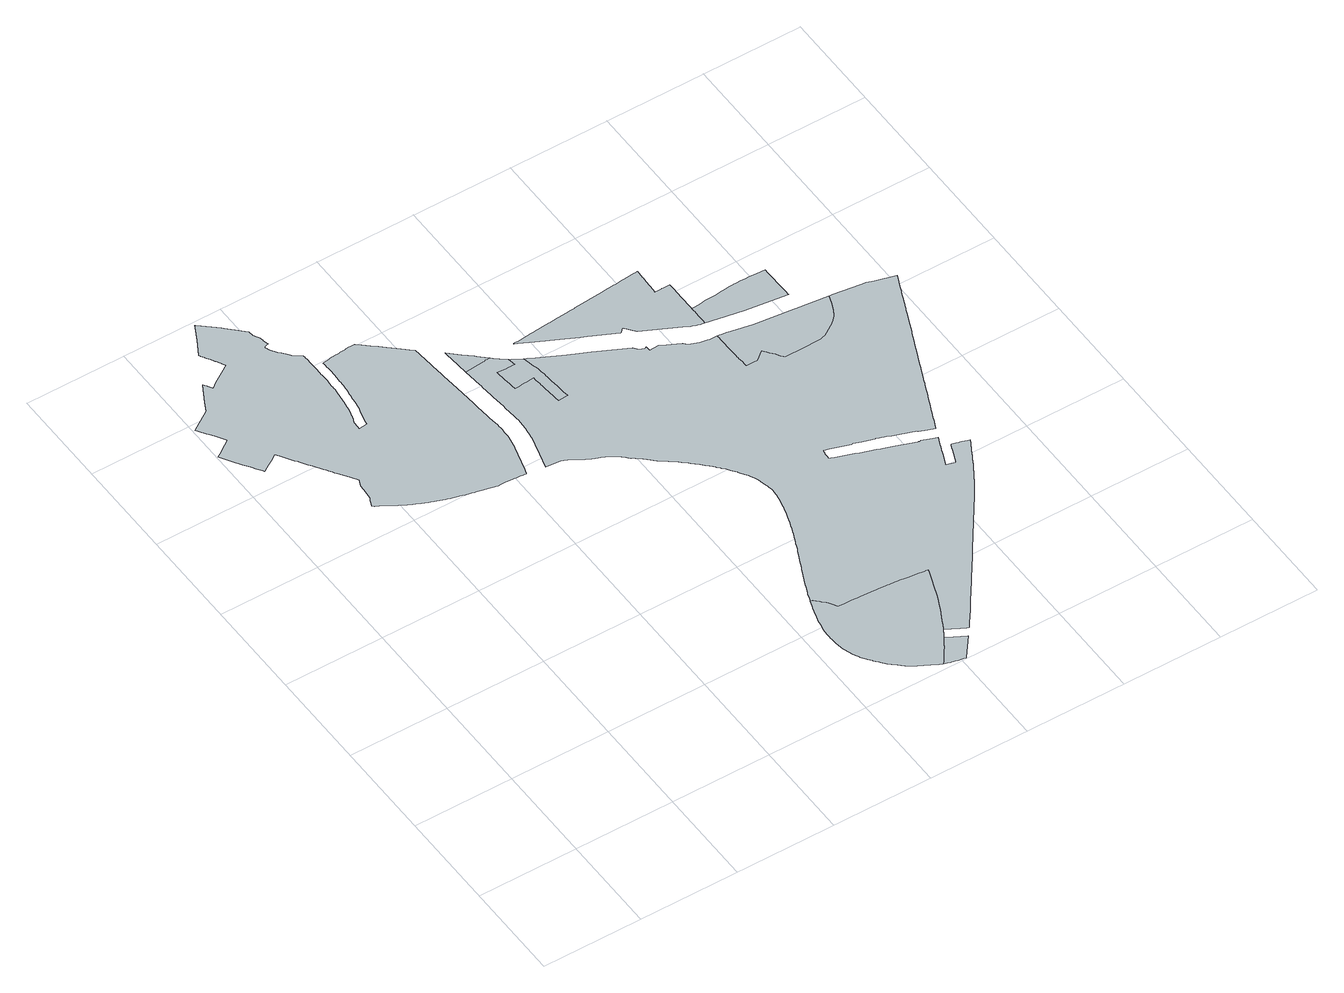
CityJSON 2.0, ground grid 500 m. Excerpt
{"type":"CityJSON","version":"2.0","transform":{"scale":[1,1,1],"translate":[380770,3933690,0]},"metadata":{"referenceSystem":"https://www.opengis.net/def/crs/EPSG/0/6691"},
"CityObjects":{
"object1":{"type":"GenericCityObject","attributes":{"class":"18","urbanPlanType":"21","prefecture":"13","city":"13100"},"geometry":[{"type":"MultiSurface","lod":"0","boundaries":[[[0,1,2,3,4,5,6,7,8,9,10,11,12,13,14,15,16,17,18,19,20,21,22,23,24,25,26,27,28,29,30,31,32,33,34,35,36,37,38,39,40,41,42,43,44,45,46,47,48,49,50,51,52,53,54,55,56,57,58,59,60,61,62,63,64,65,66,67,68,69,70,71,72,73,74,75,76,77,78,79,80,81,82,83,84,85,86,87,88,89,90,91,92,93,94,95,96,97,98,99,100,101,102,103,104,105,106,107,108,109,110,111,112,113,114,115,116,117,118,119,120,121,122,123,124,125,126,127,128,129,130,131,132,133,134,135,136,137,138,139,140,141,142,143,144,145,146,147,148,149,150,151,152,153,154,155,156,157,158,159,160,161,162,163,164,165,166,167,168,169,170,171,172,173,174,175,176,177,178,179,180,181,182,183,184,185,186,187,188,189,190,191,192,193,194,195,196,197,198,199,200,201,202,203,204,205,206,207,208,209,210,211,212,213,214,215,216,217,218,219,220,221,222,223,224,225,226,227,228,229,230,231,232,233,234,235,236,237,238,239,240,241,242,243,244,245,246,247,248,249,250,251,252,253,254,255,256,257,258,259,260,261,262,263,264,265,266,267,268,269,270,271,272,273,274,275,276,277,278,279,280,281,282,283,284,285,286,287,288,289,290,291,292,293,294,295,296,297,298,299,300,301,302,303,304,305,306,307,308,309,310,311,312,313,314,315,316,317,318,319,320,321,322,323,324,325,326,327,328,329,330,331,332,333,334,335,336,337,338,339,340,341,342,343,344,345,346,347,348,349,350,351,352,353,354,355,356,357,358,359,360,361,362,363,364,365,366,367,368,369,370,371,372,373,374,375,376,377,378,379,380,381,382,383,384,385,386,387]]]}]},
"object2":{"type":"GenericCityObject","attributes":{"class":"18","urbanPlanType":"21","prefecture":"13","city":"13100"},"geometry":[{"type":"MultiSurface","lod":"0","boundaries":[[[388,389,390,391,392,393,394,395,396,397,398,399,400,401,402,403,404,405,406,407,408,409,410,411,412,413,414,415,416,417,418,419,420,421,422,423,424,425,426,427,428,429,430,431,432,433,434,435,436,437,438,439,440,441,442,443,444,445,446,447,448,449,450,451,452,453,454,455,456,457,458,459,460,461,462,463,464,465,466,467,468,469,470,471,472,473,474,475,476,477,478,479,480,481,482,483,484,485,486,487,488,489,490,491,492,493,494,495,496,497,498,499,500,501,502,503,504]]]}]},
"object3":{"type":"GenericCityObject","attributes":{"class":"18","urbanPlanType":"21","prefecture":"13","city":"13100"},"geometry":[{"type":"MultiSurface","lod":"0","boundaries":[[[505,506,507,508,509,510,511,512,513,514,515,516,517,518,519,520,521,522,523,524,525,526]]]}]},
"object4":{"type":"GenericCityObject","attributes":{"class":"18","urbanPlanType":"21","prefecture":"13","city":"13100"},"geometry":[{"type":"MultiSurface","lod":"0","boundaries":[[[527,528,529,530,531,532,533,534,535,536,537,499,498,497,496,495,494,493,492,491,490,489,488,538,539,540,541,542,543,544,545,546]]]}]},
"object5":{"type":"GenericCityObject","attributes":{"class":"18","urbanPlanType":"21","prefecture":"13","city":"13100"},"geometry":[{"type":"MultiSurface","lod":"0","boundaries":[[[547,548,549,550,551,552,553,554,555,556,557,558,559,560,561,562,563,564,565,566,567,568,569,570,571,572,573,574,575,576,577,578,579,580,581,582,583,584,585,586,587,588,589,590,591,592,593,594,595,596,597,598,599,600,601,602,603,604,605,606,607,608,609,610,611,612,613,614,615,616,617,618,619,620,621,622,623,624,625,626,627,628,629,630,631]]]}]},
"object6":{"type":"GenericCityObject","attributes":{"class":"18","urbanPlanType":"21","prefecture":"13","city":"13100"},"geometry":[{"type":"MultiSurface","lod":"0","boundaries":[[[632,633,634,635,636,637,638,639,640,526,525,524,523,522,521,520,519,518,517,641,642,643,644,645,646,647,648,649,650,651,652,653,654,655,656,657,658,659,660,661,662,663,664,665,666,667,668,669,670,671,672,673,674,675,676,677,678,679,680,681,682,683,684,685,686,687,688,689,690,691,692,693,694,695,696,697,698,699,700,701,702,703,704,705,706,707,708,709,710,711,712,713,714,715,716,717,718,719,720,721,722,723,724,725,726,727,728,729,730,731,732,733,734,735,736,737,738,739,740,741,742,743,744,745,746,747,748,749,750,751,752,753,754,755,756,757,758,759,760,761,762,763,764,765,766,767,768,769,770,771,772,773,774,775,776,777,778,779,780,781,782,783,784,785,786,787,788,789,790,791,792,793,794,795,796,797,798,799,800,801,802,803,804,805,806,807,808,809,810,811,812,813,814,815,433,432,431,430,429,428,427,426,425,424,423,422,421,420,419,418,417,416,415,414,413,412,411,410,409,408,407,406,405,404,403,402,401,400,399,398,397,396,395,394,393,392,391,390,389,388,504,816,817,818,819,820,821,822,823,824,825,826,827,828,829,830,831,832,833,834,835,836,837,838,839,840,841,842,843,844,845,846,847,848,849,850,851,852,853,854,855,856,857,858,859,860,861,862,863,864,865,866,867,868,869,870,871,872,873,874,875,876,877,878,879,880,881,882,883,884,885,886,887,888,889,890,891,892,893,894,895,896,897,898,899,900,901,902,903,904,905,906,907,908,909,910,911,912,913,914,915,916,917,918,919,920,921,922,923,924,925,926,927,928,929,930,931,932,933,934,935,936,937,938,939,940,941,942,943,944,945,946,947,948,949,950,951,952,953,954,955,956,957,958,959,960,961,962,963,964,965,966,967,968,969,970,971,972,973,974,975,976,977,978,979,980,981,982,983,984,985,986,987,988,989,990,991,992,993,994,995,996,997,998,999,1000,1001,1002,1003,1004,1005,1006,1007,1008,1009,1010,1011,1012,1013,1014,1015,1016,1017,1018,1019,1020,1021,1022,1023,1024,1025,1026,1027,1028,1029,1030,1031,1032,1033,1034,1035,1036,1037,1038,1039,1040,1041,1042,1043,1044,1045,1046,1047,1048,1049,1050,1051,1052,1053,1054,1055,1056,1057,1058,1059,1060,1061,1062,1063,1064,1065,1066,1067,1068,1069,1070,1071,1072,1073,1074,1075,1076,1077,1078,1079,1080,1081,1082,1083,1084,1085,1086,1087,1088,1089,1090,1091,1092,1093,1094,1095,1096,1097,1098,1099,1100,1101,1102,1103,1104,1105,1106,1107,1108,1109,1110,1111,1112,1113,1114,1115,1116,1117,1118,1119,1120,1121,1122,1123,1124,1125,631,630,629,628,627,626,625,624,623,622,621,620,619,618,617,616,615,614,613,612,611,610,609,608,607,606,605,604,603,602,601,600,599,598,597,596,595,594,593,592,591,590,589,588,587,586,585,584,583,582,581,580,579,578,577,576,575,574,573,572,571,570,569,568,567,566,565,564,563,562,561,560,559,558,557,556,555,554]]]}]},
"object7":{"type":"GenericCityObject","attributes":{"class":"18","urbanPlanType":"21","prefecture":"13","city":"13100"},"geometry":[{"type":"MultiSurface","lod":"0","boundaries":[[[1126,1127,1128,1129,1130,1131,1132,1133,1134,1135,1136,1137,1138,1139,1140,1141,1142,1143,1144,1145,1146,1147,1148,1149,1150,1151,1152,1153,1154,1155,1156,1157,1158,1159,1160,1161,1162,1163,1164,1165,1166,1167,1168,1169,1170,1171,1172,1173,1174,1175,1176,1177,1178,1179,1180,1181,1182,1183,1184,1185,1186,1187,1188,1189,1190,1191,1192,1193,1194,1195,1196,1197,1198,1199,1200,1201,1202,1203,1204,1205,1206,1207,1208,1209,1210,1211,1212,1213,1214,1215,1216,1217,1218,1219,1220,1221,1222,1223,1224,1225,1226,1227,1228,1229,1230,1231,1232,1233,1234,1235,1236,1237,1238,1239,1240,1241,1242,1243,1244,1245,1246,1247,1248,1249]]]}]},
"object8":{"type":"GenericCityObject","attributes":{"class":"18","urbanPlanType":"21","prefecture":"13","city":"13100"},"geometry":[{"type":"MultiSurface","lod":"0","boundaries":[[[1250,1251,1252,1253,1254,1255,1256,1257,1100,1099,1098,1097,1096,1095,1094,1093,1092,1091,1090,1089,1088,1087,1086,1085,1084,1083,1082,1081,1080,1079,1078,1077,1076,1075,1074,1073,1072,1071,1070,1069,1068,1067,1066,1065,1064,1063,1062,1061,1060,1059,1058,1057,1056,1055,1054,1053,1052,1051,1050,1049,1048,1047,1046,1045,1044,1043,1042,1041,1040,1039]]]}]},
"object9":{"type":"GenericCityObject","attributes":{"class":"18","urbanPlanType":"21","prefecture":"13","city":"13100"},"geometry":[{"type":"MultiSurface","lod":"0","boundaries":[[[1258,1259,1260,1261,1262,1263,1264,1265,1266,1267,1268,1269,1270,1271,1272,1273,1274,1275,1276,1277,1278,1279,1280,1281,1282,1283,1284,1285,1249,1248,1247,1246,1245,1244,1243,1242,1241,1240,1239,1238,1237,1236,1286,1287,1288,1289,1290,1291,1292]]]}]}
},
"vertices":[
[526,3323,0],[516,3333,0],[495,3354,0],[461,3388,0],[460,3388,0],[442,3406,0],[427,3421,0],[377,3465,0],[358,3480,0],[357,3481,0],[352,3470,0],[315,3402,0],[272,3324,0],[276,3319,0],[276,3318,0],[276,3317,0],[277,3317,0],[277,3316,0],[277,3315,0],[281,3309,0],[282,3308,0],[282,3307,0],[283,3307,0],[284,3305,0],[286,3300,0],[287,3300,0],[288,3297,0],[289,3295,0],[290,3294,0],[291,3292,0],[293,3288,0],[294,3288,0],[296,3283,0],[297,3283,0],[301,3275,0],[303,3272,0],[303,3271,0],[309,3262,0],[309,3261,0],[311,3257,0],[312,3257,0],[314,3254,0],[324,3237,0],[327,3230,0],[328,3230,0],[328,3229,0],[328,3228,0],[330,3225,0],[333,3221,0],[334,3219,0],[338,3211,0],[327,3204,0],[311,3193,0],[282,3174,0],[243,3148,0],[230,3139,0],[216,3129,0],[213,3134,0],[202,3150,0],[199,3155,0],[196,3158,0],[189,3170,0],[140,3080,0],[123,3048,0],[114,3032,0],[18,2969,0],[14,2966,0],[23,2952,0],[44,2921,0],[49,2912,0],[68,2884,0],[84,2860,0],[95,2843,0],[98,2839,0],[69,2820,0],[47,2805,0],[41,2801,0],[24,2789,0],[7,2779,0],[19,2761,0],[23,2755,0],[30,2744,0],[35,2737,0],[42,2726,0],[47,2720,0],[54,2708,0],[59,2701,0],[67,2689,0],[71,2682,0],[91,2653,0],[106,2631,0],[121,2607,0],[128,2597,0],[160,2618,0],[193,2639,0],[213,2653,0],[219,2657,0],[239,2626,0],[243,2619,0],[247,2613,0],[270,2578,0],[275,2572,0],[286,2555,0],[305,2526,0],[308,2522,0],[320,2504,0],[345,2466,0],[351,2457,0],[357,2448,0],[368,2432,0],[373,2424,0],[379,2415,0],[402,2380,0],[419,2355,0],[436,2330,0],[422,2296,0],[421,2273,0],[420,2259,0],[417,2214,0],[410,2203,0],[406,2194,0],[396,2171,0],[399,2169,0],[406,2164,0],[414,2160,0],[424,2154,0],[463,2131,0],[469,2127,0],[475,2124,0],[483,2119,0],[494,2112,0],[515,2101,0],[528,2093,0],[535,2090,0],[548,2083,0],[558,2078,0],[560,2077,0],[570,2073,0],[583,2067,0],[597,2061,0],[612,2054,0],[621,2050,0],[634,2044,0],[658,2036,0],[682,2027,0],[689,2026,0],[703,2021,0],[719,2016,0],[736,2012,0],[743,2010,0],[768,2003,0],[789,1998,0],[797,1996,0],[808,1993,0],[821,1990,0],[837,1986,0],[863,1981,0],[879,1977,0],[896,1973,0],[909,1970,0],[915,1969,0],[919,1969,0],[927,1970,0],[929,1970,0],[933,1971,0],[934,1971,0],[936,1971,0],[939,1971,0],[945,1970,0],[950,1970,0],[967,1969,0],[987,1967,0],[996,1966,0],[1006,1965,0],[1024,1964,0],[1036,1963,0],[1041,1962,0],[1045,1962,0],[1054,1961,0],[1055,1961,0],[1062,1986,0],[1087,2077,0],[1092,2092,0],[1096,2107,0],[1098,2116,0],[1100,2124,0],[1102,2132,0],[1104,2140,0],[1105,2149,0],[1108,2164,0],[1109,2172,0],[1110,2181,0],[1111,2190,0],[1112,2199,0],[1112,2208,0],[1112,2217,0],[1113,2226,0],[1113,2235,0],[1112,2250,0],[1112,2259,0],[1111,2268,0],[1106,2324,0],[1105,2339,0],[1099,2406,0],[1098,2421,0],[1093,2485,0],[1091,2500,0],[1087,2556,0],[1085,2571,0],[1082,2613,0],[1080,2632,0],[1078,2660,0],[1076,2677,0],[1069,2767,0],[1066,2793,0],[1065,2809,0],[1063,2831,0],[1056,2837,0],[1030,2861,0],[1001,2887,0],[969,2915,0],[942,2939,0],[916,2963,0],[887,2989,0],[866,3007,0],[850,3006,0],[838,3005,0],[823,3004,0],[819,3004,0],[817,3003,0],[813,3003,0],[812,3003,0],[811,3003,0],[803,3002,0],[802,3002,0],[798,3002,0],[791,3001,0],[784,3000,0],[781,3000,0],[770,2999,0],[766,2999,0],[763,2998,0],[751,2997,0],[744,2997,0],[736,2996,0],[729,2995,0],[728,2995,0],[721,2993,0],[720,2993,0],[710,2991,0],[708,2991,0],[707,2991,0],[698,2989,0],[697,2989,0],[692,2988,0],[692,2987,0],[692,2971,0],[692,2962,0],[693,2949,0],[694,2934,0],[694,2927,0],[694,2912,0],[694,2903,0],[693,2885,0],[692,2874,0],[691,2859,0],[692,2852,0],[692,2842,0],[691,2833,0],[691,2822,0],[689,2810,0],[689,2805,0],[687,2794,0],[684,2772,0],[684,2770,0],[682,2754,0],[682,2753,0],[680,2744,0],[678,2721,0],[674,2688,0],[670,2674,0],[667,2666,0],[650,2603,0],[650,2590,0],[650,2585,0],[604,2580,0],[605,2594,0],[606,2624,0],[607,2625,0],[607,2627,0],[607,2629,0],[608,2630,0],[608,2632,0],[609,2633,0],[610,2634,0],[610,2635,0],[614,2640,0],[618,2656,0],[619,2658,0],[619,2659,0],[627,2689,0],[628,2693,0],[630,2700,0],[633,2719,0],[633,2723,0],[637,2750,0],[637,2754,0],[640,2773,0],[640,2775,0],[647,2830,0],[647,2831,0],[646,2833,0],[646,2840,0],[646,2846,0],[646,2849,0],[646,2852,0],[646,2855,0],[646,2859,0],[646,2863,0],[647,2873,0],[647,2885,0],[648,2894,0],[648,2901,0],[648,2920,0],[648,2921,0],[648,2924,0],[648,2935,0],[647,2944,0],[647,2946,0],[647,2949,0],[647,2978,0],[647,2990,0],[646,2999,0],[646,3006,0],[646,3026,0],[646,3029,0],[646,3032,0],[646,3035,0],[646,3038,0],[646,3039,0],[646,3040,0],[646,3042,0],[645,3049,0],[645,3059,0],[645,3061,0],[645,3064,0],[645,3065,0],[644,3070,0],[644,3073,0],[612,3094,0],[610,3096,0],[602,3104,0],[600,3106,0],[598,3109,0],[596,3111,0],[593,3116,0],[591,3119,0],[587,3124,0],[585,3127,0],[580,3133,0],[574,3139,0],[571,3142,0],[568,3144,0],[567,3145,0],[566,3146,0],[564,3147,0],[563,3148,0],[562,3149,0],[561,3150,0],[561,3151,0],[543,3183,0],[538,3194,0],[537,3195,0],[537,3196,0],[536,3197,0],[534,3205,0],[533,3207,0],[556,3215,0],[557,3215,0],[556,3220,0],[554,3230,0],[551,3242,0],[550,3247,0],[547,3264,0],[540,3276,0],[531,3293,0],[528,3320,0],[528,3321,0],
[2034,201,0],[2038,208,0],[2047,225,0],[2059,248,0],[2069,266,0],[2079,286,0],[2088,305,0],[2092,314,0],[2121,375,0],[2145,443,0],[2152,462,0],[2161,488,0],[2171,515,0],[2176,528,0],[2167,529,0],[2164,529,0],[2152,531,0],[2129,534,0],[2080,540,0],[2073,541,0],[2043,545,0],[2033,546,0],[2017,547,0],[1990,549,0],[1982,550,0],[1959,551,0],[1939,553,0],[1929,553,0],[1905,555,0],[1883,557,0],[1870,557,0],[1848,559,0],[1831,559,0],[1817,560,0],[1805,561,0],[1769,563,0],[1733,566,0],[1724,581,0],[1718,594,0],[1709,605,0],[1704,611,0],[1694,620,0],[1683,632,0],[1680,635,0],[1663,655,0],[1652,658,0],[1647,643,0],[1644,636,0],[1643,630,0],[1639,620,0],[1638,617,0],[1633,604,0],[1632,598,0],[1625,576,0],[1622,564,0],[1619,554,0],[1618,548,0],[1616,541,0],[1611,517,0],[1608,499,0],[1606,487,0],[1604,469,0],[1603,456,0],[1603,448,0],[1602,434,0],[1602,424,0],[1603,416,0],[1604,402,0],[1605,388,0],[1608,371,0],[1613,344,0],[1616,333,0],[1618,325,0],[1622,315,0],[1629,297,0],[1636,283,0],[1642,269,0],[1646,261,0],[1657,246,0],[1666,233,0],[1673,224,0],[1679,216,0],[1680,214,0],[1688,204,0],[1692,200,0],[1702,188,0],[1708,181,0],[1722,165,0],[1735,153,0],[1740,148,0],[1755,133,0],[1765,124,0],[1771,119,0],[1779,112,0],[1793,101,0],[1803,94,0],[1821,82,0],[1898,42,0],[1904,38,0],[1906,38,0],[1922,31,0],[1931,43,0],[1946,65,0],[1951,71,0],[1953,74,0],[1958,82,0],[1966,93,0],[1977,109,0],[1988,127,0],[1999,143,0],[2007,157,0],[2009,159,0],[2010,162,0],[2017,172,0],[2022,180,0],[2029,193,0],[2033,200,0],
[1300,2619,0],[1287,2631,0],[1261,2656,0],[1254,2663,0],[1213,2700,0],[1212,2701,0],[1161,2747,0],[1166,2685,0],[1167,2668,0],[1168,2655,0],[1170,2640,0],[1171,2620,0],[1173,2605,0],[1216,2608,0],[1219,2608,0],[1225,2609,0],[1263,2612,0],[1272,2614,0],[1273,2614,0],[1281,2616,0],[1290,2616,0],[1301,2617,0],
[2028,12,0],[2040,28,0],[2049,40,0],[2056,49,0],[2067,63,0],[2077,75,0],[2085,87,0],[2099,105,0],[2102,108,0],[2102,109,0],[2047,139,0],[1947,23,0],[1950,22,0],[1952,21,0],[1957,19,0],[1982,13,0],[1987,13,0],[2005,9,0],[2019,7,0],[2024,6,0],
[1412,2535,0],[1406,2537,0],[1397,2543,0],[1386,2550,0],[1376,2557,0],[1367,2562,0],[1367,2563,0],[1366,2563,0],[1374,2525,0],[1367,2524,0],[1366,2524,0],[1356,2524,0],[1353,2523,0],[1350,2523,0],[1346,2524,0],[1341,2524,0],[1337,2524,0],[1336,2524,0],[1334,2524,0],[1332,2525,0],[1283,2527,0],[1285,2510,0],[1285,2502,0],[1286,2495,0],[1288,2468,0],[1289,2458,0],[1291,2440,0],[1292,2421,0],[1294,2406,0],[1306,2407,0],[1310,2407,0],[1325,2408,0],[1326,2409,0],[1329,2409,0],[1336,2409,0],[1337,2410,0],[1350,2411,0],[1353,2411,0],[1357,2411,0],[1359,2411,0],[1379,2413,0],[1394,2414,0],[1396,2415,0],[1397,2399,0],[1397,2396,0],[1400,2371,0],[1400,2361,0],[1401,2353,0],[1403,2330,0],[1403,2326,0],[1405,2312,0],[1405,2309,0],[1408,2271,0],[1409,2267,0],[1409,2263,0],[1411,2243,0],[1429,2244,0],[1430,2244,0],[1431,2244,0],[1435,2245,0],[1439,2245,0],[1450,2246,0],[1452,2246,0],[1459,2247,0],[1457,2266,0],[1456,2275,0],[1454,2304,0],[1453,2313,0],[1453,2317,0],[1449,2357,0],[1448,2365,0],[1446,2390,0],[1446,2394,0],[1446,2400,0],[1445,2401,0],[1445,2404,0],[1445,2411,0],[1444,2421,0],[1443,2429,0],[1442,2439,0],[1442,2444,0],[1440,2450,0],[1432,2483,0],[1431,2486,0],[1421,2530,0],
[1359,2568,0],[1354,2572,0],[1351,2574,0],[1345,2579,0],[1334,2588,0],[1325,2596,0],[1313,2607,0],[1306,2613,0],[1303,2616,0],[1181,2507,0],[1182,2498,0],[1182,2491,0],[1188,2428,0],[1189,2413,0],[1195,2347,0],[1196,2331,0],[1201,2275,0],[1201,2269,0],[1202,2262,0],[1202,2255,0],[1203,2239,0],[1203,2230,0],[1203,2221,0],[1202,2212,0],[1202,2203,0],[1201,2194,0],[1201,2186,0],[1200,2177,0],[1199,2168,0],[1198,2159,0],[1196,2142,0],[1194,2134,0],[1193,2125,0],[1191,2117,0],[1189,2108,0],[1187,2100,0],[1185,2092,0],[1183,2084,0],[1182,2081,0],[1178,2066,0],[1146,1949,0],[1224,1941,0],[1232,1938,0],[1235,1937,0],[1237,1937,0],[1238,1936,0],[1241,1935,0],[1244,1933,0],[1249,1930,0],[1259,1924,0],[1274,1914,0],[1291,1903,0],[1301,1896,0],[1312,1891,0],[1323,1885,0],[1328,1882,0],[1338,1877,0],[1344,1875,0],[1351,1872,0],[1363,1867,0],[1384,1859,0],[1393,1855,0],[1400,1852,0],[1407,1849,0],[1411,1846,0],[1417,1842,0],[1424,1837,0],[1430,1833,0],[1438,1827,0],[1442,1823,0],[1451,1815,0],[1456,1811,0],[1462,1806,0],[1466,1802,0],[1468,1800,0],[1471,1796,0],[1473,1793,0],[1477,1789,0],[1481,1786,0],[1484,1785,0],[1486,1784,0],[1489,1782,0],[1493,1779,0],[1494,1778,0],[1496,1776,0],[1503,1770,0],[1520,1754,0],[1534,1741,0],[1554,1722,0],[1560,1717,0],[1566,1711,0],[1572,1706,0],[1578,1701,0],[1580,1699,0],[1604,1681,0],[1621,1668,0],[1638,1653,0],[1647,1646,0],[1658,1636,0],[1669,1625,0],[1677,1618,0],[1682,1614,0],[1691,1605,0],[1699,1598,0],[1721,1575,0],[1727,1569,0],[1735,1560,0],[1746,1549,0],[1754,1540,0],[1756,1538,0],[1758,1536,0],[1768,1525,0],[1770,1522,0],[1771,1521,0],[1785,1505,0],[1796,1490,0],[1802,1482,0],[1815,1464,0],[1817,1460,0],[1824,1450,0],[1833,1437,0],[1843,1421,0],[1849,1411,0],[1855,1401,0],[1858,1394,0],[1860,1389,0],[1863,1378,0],[1867,1362,0],[1872,1343,0],[1876,1329,0],[1877,1321,0],[1879,1313,0],[1880,1303,0],[1881,1295,0],[1881,1288,0],[1881,1284,0],[1881,1279,0],[1881,1274,0],[1880,1264,0],[1880,1258,0],[1879,1252,0],[1877,1242,0],[1876,1234,0],[1873,1219,0],[1869,1201,0],[1866,1187,0],[1862,1173,0],[1858,1159,0],[1855,1148,0],[1853,1140,0],[1845,1115,0],[1843,1108,0],[1836,1089,0],[1831,1075,0],[1824,1056,0],[1818,1041,0],[1812,1025,0],[1806,1010,0],[1802,1003,0],[1801,999,0],[1799,995,0],[1790,975,0],[1780,951,0],[1775,940,0],[1770,929,0],[1756,899,0],[1748,881,0],[1744,871,0],[1730,842,0],[1728,836,0],[1721,821,0],[1711,800,0],[1699,774,0],[1689,750,0],[1686,743,0],[1684,737,0],[1683,736,0],[1673,714,0],[1670,705,0],[1669,702,0],[1667,698,0],[1662,684,0],[1657,671,0],[1654,661,0],[2034,199,0],[2064,183,0],[2083,173,0],[2099,164,0],[2115,156,0],[2118,155,0],[2124,152,0],[2132,147,0],[2150,171,0],[2170,197,0],[2177,208,0],[2188,223,0],[2203,244,0],[2219,266,0],[2233,287,0],[2248,308,0],[2267,334,0],[2283,357,0],[2298,378,0],[2310,396,0],[2332,426,0],[2349,450,0],[2368,476,0],[2393,512,0],[2415,544,0],[2433,568,0],[2453,597,0],[2488,646,0],[2506,672,0],[2528,703,0],[2554,741,0],[2567,759,0],[2579,777,0],[2601,808,0],[2618,834,0],[2630,853,0],[2644,875,0],[2658,897,0],[2669,916,0],[2680,935,0],[2692,956,0],[2698,967,0],[2706,981,0],[2724,1014,0],[2742,1047,0],[2752,1065,0],[2736,1070,0],[2731,1072,0],[2719,1076,0],[2710,1078,0],[2706,1080,0],[2700,1081,0],[2692,1084,0],[2675,1089,0],[2670,1090,0],[2669,1087,0],[2662,1072,0],[2657,1060,0],[2657,1059,0],[2628,989,0],[2626,990,0],[2609,995,0],[2598,998,0],[2582,1003,0],[2585,1010,0],[2607,1062,0],[2607,1064,0],[2608,1064,0],[2610,1071,0],[2616,1084,0],[2625,1105,0],[2626,1108,0],[2629,1115,0],[2646,1153,0],[2614,1165,0],[2613,1165,0],[2574,1180,0],[2571,1178,0],[2570,1178,0],[2569,1178,0],[2562,1180,0],[2562,1181,0],[2560,1181,0],[2466,1215,0],[2459,1216,0],[2457,1216,0],[2455,1217,0],[2434,1224,0],[2433,1224,0],[2424,1227,0],[2414,1231,0],[2396,1236,0],[2396,1237,0],[2395,1237,0],[2394,1237,0],[2394,1238,0],[2393,1238,0],[2386,1242,0],[2307,1268,0],[2301,1270,0],[2300,1271,0],[2298,1274,0],[2298,1275,0],[2203,1306,0],[2199,1308,0],[2195,1309,0],[2192,1310,0],[2188,1311,0],[2185,1311,0],[2185,1313,0],[2186,1330,0],[2187,1340,0],[2189,1347,0],[2190,1349,0],[2192,1363,0],[2193,1366,0],[2198,1365,0],[2204,1363,0],[2210,1362,0],[2215,1360,0],[2220,1359,0],[2315,1327,0],[2320,1329,0],[2359,1316,0],[2405,1301,0],[2413,1300,0],[2414,1300,0],[2415,1300,0],[2416,1299,0],[2417,1299,0],[2435,1293,0],[2452,1287,0],[2454,1287,0],[2456,1286,0],[2474,1280,0],[2476,1279,0],[2477,1278,0],[2485,1274,0],[2582,1239,0],[2583,1239,0],[2584,1238,0],[2592,1236,0],[2594,1231,0],[2632,1216,0],[2667,1204,0],[2677,1227,0],[2683,1241,0],[2684,1243,0],[2688,1253,0],[2689,1254,0],[2693,1265,0],[2694,1267,0],[2699,1279,0],[2706,1294,0],[2708,1299,0],[2720,1326,0],[2720,1328,0],[2726,1340,0],[2738,1367,0],[2743,1380,0],[2745,1385,0],[2754,1405,0],[2762,1423,0],[2764,1428,0],[2767,1434,0],[2772,1447,0],[2774,1451,0],[2780,1466,0],[2786,1478,0],[2795,1501,0],[2796,1503,0],[2799,1509,0],[2801,1514,0],[2809,1533,0],[2812,1539,0],[2812,1540,0],[2813,1542,0],[2819,1556,0],[2820,1558,0],[2822,1563,0],[2837,1598,0],[2839,1601,0],[2856,1642,0],[2860,1650,0],[2876,1688,0],[2885,1708,0],[2890,1721,0],[2894,1729,0],[2897,1736,0],[2903,1748,0],[2918,1785,0],[2920,1789,0],[2934,1821,0],[2938,1829,0],[2943,1843,0],[2945,1847,0],[2952,1863,0],[2953,1865,0],[2960,1882,0],[2962,1886,0],[2967,1897,0],[2969,1902,0],[2969,1903,0],[2970,1904,0],[2970,1905,0],[2970,1906,0],[2991,1955,0],[2994,1961,0],[3004,1986,0],[3006,1990,0],[3015,2012,0],[3015,2013,0],[3022,2027,0],[3032,2048,0],[2934,2075,0],[2912,2080,0],[2911,2081,0],[2910,2081,0],[2909,2082,0],[2898,2086,0],[2873,2091,0],[2738,2107,0],[2723,2109,0],[2722,2109,0],[2717,2095,0],[2706,2062,0],[2694,2038,0],[2690,2029,0],[2685,2020,0],[2680,2010,0],[2672,1999,0],[2655,1981,0],[2643,1969,0],[2629,1959,0],[2609,1946,0],[2591,1933,0],[2583,1929,0],[2577,1926,0],[2568,1923,0],[2561,1921,0],[2552,1918,0],[2439,1916,0],[2394,1915,0],[2363,1915,0],[2358,1921,0],[2350,1933,0],[2343,1943,0],[2340,1949,0],[2337,1953,0],[2328,1963,0],[2319,1974,0],[2316,1978,0],[2311,1985,0],[2300,2001,0],[2289,1992,0],[2272,1978,0],[2255,1964,0],[2242,1964,0],[2219,1964,0],[2195,1963,0],[2195,1967,0],[2194,1980,0],[2194,1992,0],[2193,2011,0],[2192,2017,0],[2192,2023,0],[2191,2035,0],[2191,2037,0],[2191,2042,0],[2191,2048,0],[2190,2059,0],[2189,2070,0],[2189,2077,0],[2189,2087,0],[2189,2095,0],[2189,2099,0],[2189,2107,0],[2189,2120,0],[2189,2128,0],[2189,2139,0],[2189,2154,0],[2189,2169,0],[2189,2170,0],[2189,2172,0],[2189,2180,0],[2179,2181,0],[2153,2182,0],[2141,2183,0],[2107,2189,0],[2082,2200,0],[2056,2211,0],[2042,2227,0],[1999,2248,0],[1980,2258,0],[1948,2274,0],[1900,2270,0],[1898,2296,0],[1890,2291,0],[1865,2303,0],[1847,2323,0],[1710,2391,0],[1706,2392,0],[1688,2401,0],[1641,2424,0],[1592,2447,0],[1551,2467,0],[1508,2488,0],[1468,2507,0],[1435,2524,0],[1423,2529,0],
[2187,2380,0],[2188,2384,0],[2188,2387,0],[2188,2388,0],[2187,2389,0],[2187,2391,0],[2187,2393,0],[2187,2395,0],[2187,2402,0],[2187,2409,0],[2187,2433,0],[2187,2449,0],[2187,2467,0],[2187,2473,0],[2187,2488,0],[2187,2518,0],[2187,2519,0],[2186,2541,0],[2186,2544,0],[2175,2544,0],[2172,2544,0],[2171,2544,0],[2170,2544,0],[2166,2544,0],[2165,2544,0],[2163,2544,0],[2162,2544,0],[2161,2544,0],[2160,2544,0],[2148,2545,0],[2147,2545,0],[2146,2545,0],[2140,2545,0],[2134,2544,0],[2130,2544,0],[2117,2544,0],[2110,2544,0],[2111,2559,0],[2111,2564,0],[2111,2571,0],[2112,2579,0],[2112,2587,0],[2112,2595,0],[2113,2612,0],[2113,2617,0],[2114,2628,0],[2114,2630,0],[2114,2642,0],[2115,2644,0],[2115,2661,0],[2116,2673,0],[2116,2686,0],[2117,2688,0],[2115,2688,0],[2109,2687,0],[2096,2686,0],[2093,2686,0],[2068,2684,0],[2065,2683,0],[2039,2681,0],[2036,2681,0],[1995,2677,0],[1989,2677,0],[1929,2672,0],[1925,2671,0],[1843,2664,0],[1835,2663,0],[1772,2658,0],[1770,2658,0],[1744,2655,0],[1742,2655,0],[1689,2651,0],[1679,2650,0],[1634,2646,0],[1631,2646,0],[1551,2639,0],[1542,2638,0],[1527,2637,0],[1515,2636,0],[1506,2635,0],[1496,2634,0],[1460,2631,0],[1446,2630,0],[1437,2629,0],[1436,2629,0],[1438,2628,0],[1440,2627,0],[1446,2623,0],[1452,2620,0],[1518,2588,0],[1559,2568,0],[1576,2559,0],[1695,2501,0],[1724,2490,0],[1853,2426,0],[1858,2427,0],[1875,2447,0],[1917,2394,0],[2114,2298,0],[2120,2295,0],[2126,2292,0],[2132,2290,0],[2138,2288,0],[2144,2285,0],[2150,2283,0],[2156,2282,0],[2162,2280,0],[2168,2278,0],[2174,2277,0],[2180,2276,0],[2188,2274,0],[2188,2278,0],[2188,2284,0],[2188,2288,0],[2188,2304,0],[2188,2309,0],[2188,2324,0],[2188,2343,0],[2188,2346,0],[2188,2354,0],[2188,2357,0],[2188,2363,0],[2188,2367,0],[2187,2375,0],
[2562,2128,0],[2555,2127,0],[2357,2151,0],[2236,2174,0],[2235,2174,0],[2211,2178,0],[2202,2180,0],[2197,2180,0],
[2580,2223,0],[2580,2229,0],[2580,2243,0],[2579,2275,0],[2579,2291,0],[2578,2332,0],[2578,2345,0],[2577,2368,0],[2577,2391,0],[2560,2392,0],[2538,2392,0],[2513,2393,0],[2496,2394,0],[2483,2394,0],[2471,2395,0],[2460,2395,0],[2456,2395,0],[2428,2395,0],[2420,2395,0],[2412,2395,0],[2391,2393,0],[2373,2391,0],[2354,2390,0],[2315,2386,0],[2279,2383,0],[2263,2382,0],[2254,2381,0],[2239,2379,0],[2210,2270,0],[2230,2266,0],[2239,2264,0],[2240,2264,0],[2371,2239,0],[2575,2215,0],[2581,2214,0]
]}
